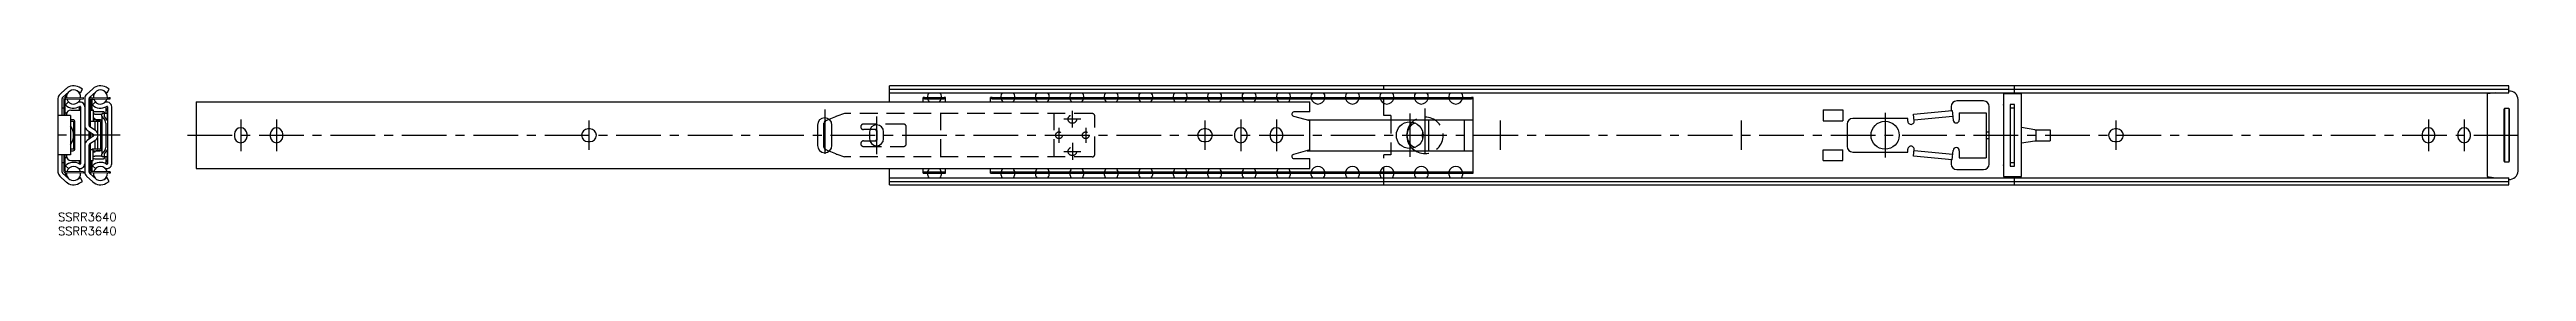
# Model space of a CAD drawing. Extents: x -3 to 878, y -8 to 45.
import ezdxf

# ---------------------------------------------------------------- set-up
doc = ezdxf.new("R2010")
doc.units = 0
doc.header["$LTSCALE"] = 0.5
doc.linetypes.add('CENTER', pattern=[50.8, 31.75, -6.35, 6.35, -6.35])
doc.linetypes.add('DASHED', pattern=[19.05, 12.7, -6.35])
for name, color, linetype in [('MSM_CENTER', 1, 'CENTER'), ('MSM_CONTINUOUS', 7, 'CONTINUOUS'), ('MSM_DASHED', 4, 'DASHED'), ('MSM_PART_NUMBER', 7, 'CONTINUOUS')]:
    doc.layers.add(name, color=color, linetype=linetype)
doc.styles.get("Standard").update_dxf_attribs({"font": 'txt.shx', "height": 3, "bigfont": 'bigfont.shx'})

# ---------------------------------------------------------------- blocks, each defined once
blk = doc.blocks.new('*U3')
at = {"layer": 'MSM_PART_NUMBER'}
blk.add_text('SSRR3640', height=3, dxfattribs=at).set_placement((0, -3))
blk = doc.blocks.new('*U4')
at = {"layer": 'MSM_PART_NUMBER'}
blk.add_text('SSRR3640', height=3, dxfattribs=at).set_placement((0, -8))

msp = doc.modelspace()

# ---------------------------------------------------------------- linework, layer by layer
at = {"layer": 'MSM_CENTER'}
for p, q in [((272.6, 36.88), (272.6, 18.43)), ((360.65, 30.4), (360.65, 36.4)), ((480.61, 35.4), (480.61, 19.9)), ((486.01, 37.15), (486.01, 18.15)), ((649.61, 35.65), (649.61, 19.65)), ((22.1, 27.65), (-3, 27.65)), ((46.1, 27.65), (877.65, 27.65)), ((65, 33.3), (65, 22)), ((77.7, 33.3), (77.7, 22)), ((188.8, 32.9), (188.8, 22.4)), ((291.06, 34.38), (291.06, 20.93)), ((355.9, 30.35), (355.9, 24.95)), ((363.65, 33.4), (357.65, 33.4)), ((365.4, 30.35), (365.4, 24.95)), ((407.8, 32.9), (407.8, 22.4)), ((420.5, 33.3), (420.5, 22)), ((433.2, 33.3), (433.2, 22)), ((487.3, 33.3), (487.3, 22)), ((500, 33.3), (500, 22)), ((512.7, 32.9), (512.7, 22.4)), ((598.4, 32.9), (598.4, 22.4)), ((731.7, 32.9), (731.7, 22.4)), ((842.8, 33.3), (842.8, 22)), ((855.5, 33.3), (855.5, 22)), ((357.65, 21.9), (363.65, 21.9)), ((360.65, 24.9), (360.65, 18.9))]:
    msp.add_line(p, q, dxfattribs=at)
at = {"layer": 'MSM_CONTINUOUS'}
for p, q in [((2.85, 44.25), (0.65, 42.24)), ((8.7, 44.1), (7.55, 44.76)), ((7.95, 42.8), (8.7, 44.1)), ((12.4, 44.25), (10.2, 42.24)), ((18.25, 44.1), (17.1, 44.76)), ((17.5, 42.8), (18.25, 44.1)), ((871.4, 45.3), (295.61, 45.3)), ((295.61, 39.56), (295.61, 45.3)), ((295.61, 44.1), (871.4, 44.1)), ((695.61, 42.4), (695.61, 45.3)), ((871.4, 42.8), (871.4, 45.3)), ((0, 40.77), (0, 14.53)), ((1.5, 34.65), (1.5, 40.77)), ((1.5, 37.4), (2.05, 37.4)), ((1.66, 41.14), (3.86, 43.15)), ((2.05, 40.34), (2.05, 34.65)), ((2.5, 41.9), (2.5, 40.99)), ((2.55, 34.65), (2.55, 40.34)), ((2.55, 35.65), (3.14, 35.65)), ((3.75, 39.56), (2.67, 38.52)), ((2.74, 41.04), (9.05, 41.15)), ((2.75, 40.54), (9.06, 40.65)), ((3.31, 42.4), (3.05, 42.4)), ((4.55, 36.65), (8.05, 36.65)), ((6.8, 43.46), (7.95, 42.8)), ((6.91, 43.4), (6.91, 43.4)), ((7.5, 43.06), (7.5, 42.86)), ((7.5, 39.74), (7.5, 39.45)), ((7.5, 37.81), (7.5, 36.65)), ((8.05, 37.79), (8.05, 17.51)), ((9.06, 40.65), (9.05, 41.15)), ((9.55, 40.77), (9.55, 14.53)), ((11.05, 31.16), (11.05, 40.77)), ((11.21, 41.14), (13.41, 43.15)), ((11.55, 41.44), (11.55, 41.01)), ((11.55, 30.55), (11.55, 40.34)), ((11.55, 36.7), (11.6, 36.7)), ((11.55, 36.6), (12.55, 36.6)), ((11.6, 40.34), (11.6, 36.6)), ((11.74, 41.04), (18.05, 41.15)), ((11.75, 40.54), (18.06, 40.65)), ((12.1, 36.6), (12.1, 40.34)), ((12.1, 36.7), (12.55, 36.7)), ((13.3, 39.56), (12.22, 38.52)), ((12.3, 40.54), (12.72, 40.55)), ((12.55, 36.7), (12.55, 32.7)), ((12.86, 42.4), (12.6, 42.4)), ((16.14, 36), (13.05, 36)), ((15.59, 34.42), (15.67, 35.4)), ((17.6, 35.4), (15.67, 35.4)), ((16.35, 43.46), (17.5, 42.8)), ((16.48, 35.4), (16.39, 34.32)), ((16.55, 35.4), (16.55, 35.94)), ((17.05, 39.74), (17.05, 39.45)), ((17.05, 37.81), (17.05, 35.4)), ((17.46, 35.4), (17.46, 32.98)), ((17.51, 40.63), (18.61, 40.65)), ((17.55, 36.4), (17.55, 35.4)), ((17.6, 37.79), (17.6, 17.51)), ((18.06, 40.65), (18.05, 41.15)), ((18.05, 41.14), (18.6, 41.15)), ((18.61, 40.65), (18.6, 41.15)), ((19.1, 17.51), (19.1, 37.79)), ((49.1, 39.56), (49.1, 15.74)), ((49.1, 39.56), (309.81, 39.56)), ((445.1, 39.49), (49.1, 39.49)), ((295.61, 42.8), (871.4, 42.8)), ((307.61, 39.56), (307.61, 41.13)), ((308.11, 41.15), (315.11, 41.15)), ((308.11, 40.65), (315.11, 40.65)), ((313.41, 39.56), (335.93, 39.56)), ((315.61, 39.56), (315.61, 41.13)), ((331.61, 39.56), (331.61, 41.13)), ((332.11, 41.15), (502.61, 41.15)), ((332.11, 40.65), (502.61, 40.65)), ((339.53, 39.56), (348.18, 39.56)), ((351.78, 39.56), (360.43, 39.56)), ((364.03, 39.56), (372.68, 39.56)), ((376.28, 39.56), (384.93, 39.56)), ((388.53, 39.56), (397.18, 39.56)), ((400.78, 39.56), (409.43, 39.56)), ((413.03, 39.56), (421.68, 39.56)), ((425.28, 39.56), (433.93, 39.56)), ((437.53, 39.56), (445.1, 39.56)), ((445.1, 35.95), (439.45, 35.95)), ((445.1, 35.95), (445.1, 39.56)), ((503.11, 14.17), (503.11, 41.13)), ((627.61, 36.7), (634.61, 36.7)), ((627.61, 36.7), (627.61, 32.8)), ((634.61, 36.7), (634.61, 32.8)), ((659.71, 35.15), (673.47, 36.47)), ((673.11, 37.9), (673.11, 36.44)), ((673.47, 36.47), (673.8, 33.04)), ((684.61, 39.9), (675.11, 39.9)), ((676.01, 35.65), (685.61, 35.65)), ((676.01, 35.65), (676.01, 33.15)), ((685.61, 35.65), (685.61, 19.65)), ((686.61, 17.4), (686.61, 37.9)), ((698.06, 42.4), (691.66, 42.4)), ((691.66, 42.4), (691.66, 12.9)), ((695.61, 38.65), (694.11, 38.65)), ((694.11, 38.65), (694.11, 16.65)), ((694.11, 37.4), (695.61, 37.4)), ((695.61, 16.65), (695.61, 38.65)), ((698.06, 12.9), (698.06, 42.4)), ((866.78, 42.8), (863.65, 42.4)), ((863.65, 42.4), (863.65, 12.9)), ((869.65, 36.9), (869.65, 18.4)), ((869.9, 36.9), (869.65, 36.9)), ((869.9, 37.27), (869.9, 18.03)), ((869.9, 37.27), (871.4, 37.27)), ((871.4, 37.27), (871.4, 18.03)), ((871.65, 36.9), (871.4, 36.9)), ((871.65, 18.4), (871.65, 36.9)), ((874.65, 14.9), (874.65, 40.4)), ((4.5, 34.65), (0, 34.65)), ((3.05, 35.15), (3.05, 34.65)), ((4.5, 34.65), (4.5, 20.65)), ((5.35, 33.15), (4.5, 33.15)), ((4.5, 32.65), (5.35, 32.65)), ((5.55, 32.45), (5.55, 22.85)), ((6.05, 22.85), (6.05, 32.45)), ((10.4, 29.52), (12.57, 28)), ((12.57, 27.3), (10.4, 25.78)), ((11.05, 26.23), (11.05, 29.07)), ((13.43, 29.23), (11.26, 30.75)), ((11.55, 32.7), (12.55, 32.7)), ((11.55, 26.59), (11.55, 28.71)), ((12.3, 32.65), (14.89, 32.65)), ((13.05, 33.65), (12.55, 33.65)), ((14.89, 33.15), (12.55, 33.15)), ((13.05, 35.15), (15.55, 35.15)), ((13.05, 33.65), (13.05, 33.15)), ((13.05, 32.65), (13.05, 29.49)), ((13.55, 33.15), (15.55, 33.15)), ((14.05, 32.55), (14.05, 28.5)), ((14.05, 26.8), (14.05, 22.75)), ((15.09, 32.45), (15.09, 22.85)), ((15.59, 34.41), (15.59, 34.42)), ((15.59, 34.41), (15.59, 20.89)), ((15.63, 34.29), (16.77, 32.89)), ((16.4, 34.29), (17.53, 32.89)), ((16.97, 31.96), (16.97, 23.34)), ((62.75, 28.05), (62.75, 27.25)), ((67.25, 27.25), (67.25, 28.05)), ((75.45, 28.05), (75.45, 27.25)), ((79.95, 27.25), (79.95, 28.05)), ((189.2, 29.9), (188.4, 29.9)), ((270.02, 31.3), (270.02, 24)), ((272.35, 23.34), (272.35, 31.96)), ((272.61, 31.96), (272.61, 23.34)), ((272.97, 32.89), (274.15, 33.36)), ((274.23, 33.29), (273.23, 32.89)), ((275.17, 24), (275.17, 31.3)), ((288.56, 28.88), (288.56, 26.43)), ((290.8, 29.65), (288.68, 29.65)), ((291.06, 29.15), (291.06, 26.15)), ((291.28, 26.15), (291.28, 29.15)), ((293.56, 26.43), (293.56, 28.88)), ((408.2, 29.9), (407.4, 29.9)), ((418.25, 28.05), (418.25, 27.25)), ((422.75, 27.25), (422.75, 28.05)), ((430.95, 28.05), (430.95, 27.25)), ((435.45, 27.25), (435.45, 28.05)), ((439.25, 34.48), (445.1, 32.9)), ((444.17, 33.15), (503.11, 33.15)), ((445.1, 22.4), (445.1, 32.9)), ((485.05, 28.05), (485.05, 27.25)), ((627.61, 32.8), (634.61, 32.8)), ((636.11, 31.65), (636.11, 23.65)), ((657.71, 33.65), (638.11, 33.65)), ((657.71, 32.66), (657.71, 33.65)), ((659.95, 32.66), (659.71, 35.15)), ((659.9, 33.16), (673.66, 34.48)), ((685.61, 28.85), (686.61, 28.85)), ((685.61, 26.45), (686.61, 26.45)), ((702.9, 29.6), (698.06, 30.4)), ((702.9, 29.6), (708.25, 29.6)), ((703.25, 29.6), (703.25, 25.7)), ((708.25, 29.6), (708.25, 25.7)), ((732.1, 29.9), (731.3, 29.9)), ((840.55, 28.05), (840.55, 27.25)), ((845.05, 27.25), (845.05, 28.05)), ((853.25, 28.05), (853.25, 27.25)), ((857.75, 27.25), (857.75, 28.05)), ((4.5, 20.65), (0, 20.65)), ((1.5, 14.53), (1.5, 20.65)), ((1.5, 17.9), (2.05, 17.9)), ((2.05, 20.65), (2.05, 14.96)), ((2.55, 14.96), (2.55, 20.65)), ((3.14, 19.65), (2.55, 19.65)), ((3.05, 20.65), (3.05, 20.15)), ((5.35, 22.65), (4.5, 22.65)), ((4.5, 22.15), (5.35, 22.15)), ((4.55, 18.65), (8.05, 18.65)), ((7.5, 18.65), (7.5, 17.49)), ((11.05, 14.53), (11.05, 24.14)), ((11.26, 24.55), (13.43, 26.07)), ((11.55, 14.96), (11.55, 24.75)), ((11.55, 22.6), (12.55, 22.6)), ((11.55, 18.7), (12.55, 18.7)), ((11.55, 18.6), (11.6, 18.6)), ((11.6, 18.7), (11.6, 14.96)), ((12.1, 14.96), (12.1, 18.7)), ((12.1, 18.6), (12.55, 18.6)), ((14.89, 22.65), (12.3, 22.65)), ((12.55, 18.6), (12.55, 22.6)), ((12.55, 22.15), (14.89, 22.15)), ((13.05, 21.65), (12.55, 21.65)), ((13.05, 25.81), (13.05, 22.65)), ((13.05, 22.15), (13.05, 21.65)), ((15.55, 20.15), (13.05, 20.15)), ((13.05, 19.3), (16.14, 19.3)), ((15.55, 22.15), (13.55, 22.15)), ((15.59, 20.88), (15.59, 20.89)), ((15.67, 19.9), (15.59, 20.88)), ((16.77, 22.41), (15.63, 21.01)), ((17.6, 19.9), (15.67, 19.9)), ((16.39, 20.98), (16.48, 19.9)), ((17.53, 22.41), (16.4, 21.01)), ((16.55, 19.36), (16.55, 19.9)), ((17.05, 19.9), (17.05, 17.49)), ((17.46, 22.32), (17.46, 19.9)), ((17.55, 19.9), (17.55, 18.9)), ((188.4, 25.4), (189.2, 25.4)), ((274.15, 21.94), (272.97, 22.41)), ((273.23, 22.41), (274.23, 22.01)), ((288.68, 25.65), (290.8, 25.65)), ((407.4, 25.4), (408.2, 25.4)), ((445.1, 22.4), (439.25, 20.82)), ((439.45, 19.35), (445.1, 19.35)), ((444.17, 22.15), (503.11, 22.15)), ((445.1, 15.74), (445.1, 19.35)), ((627.61, 18.6), (627.61, 22.5)), ((627.61, 22.5), (634.61, 22.5)), ((627.61, 18.6), (634.61, 18.6)), ((634.61, 18.6), (634.61, 22.5)), ((638.11, 21.65), (657.71, 21.65)), ((657.71, 21.65), (657.71, 22.64)), ((659.71, 20.15), (659.95, 22.64)), ((673.47, 18.83), (659.71, 20.15)), ((673.66, 20.82), (659.9, 22.14)), ((673.11, 18.86), (673.11, 17.4)), ((673.47, 18.83), (673.8, 22.26)), ((676.01, 22.15), (676.01, 19.65)), ((676.01, 19.65), (685.61, 19.65)), ((694.11, 17.9), (695.61, 17.9)), ((698.06, 24.9), (702.9, 25.7)), ((702.9, 25.7), (708.25, 25.7)), ((731.3, 25.4), (732.1, 25.4)), ((869.65, 18.4), (869.9, 18.4)), ((871.4, 18.03), (869.9, 18.03)), ((871.4, 18.4), (871.65, 18.4)), ((0.65, 13.06), (2.85, 11.05)), ((3.86, 12.15), (1.66, 14.16)), ((2.5, 14.31), (2.5, 13.4)), ((2.67, 16.78), (3.75, 15.74)), ((9.05, 14.15), (2.74, 14.26)), ((9.06, 14.65), (2.75, 14.76)), ((3.31, 12.9), (3.05, 12.9)), ((7.95, 12.5), (6.8, 11.84)), ((6.91, 11.9), (6.91, 11.9)), ((7.5, 15.85), (7.5, 15.56)), ((7.5, 12.44), (7.5, 12.24)), ((7.55, 10.54), (8.7, 11.2)), ((8.7, 11.2), (7.95, 12.5)), ((9.06, 14.65), (9.05, 14.15)), ((10.2, 13.06), (12.4, 11.05)), ((13.41, 12.15), (11.21, 14.16)), ((11.55, 14.29), (11.55, 13.86)), ((18.05, 14.15), (11.74, 14.26)), ((18.06, 14.65), (11.75, 14.76)), ((12.22, 16.78), (13.3, 15.74)), ((12.72, 14.75), (12.3, 14.76)), ((12.86, 12.9), (12.6, 12.9)), ((17.5, 12.5), (16.35, 11.84)), ((17.05, 15.85), (17.05, 15.56)), ((17.1, 10.54), (18.25, 11.2)), ((18.25, 11.2), (17.5, 12.5)), ((18.61, 14.65), (17.51, 14.67)), ((18.06, 14.65), (18.05, 14.15)), ((18.6, 14.15), (18.05, 14.16)), ((18.61, 14.65), (18.6, 14.15)), ((49.1, 15.81), (445.1, 15.81)), ((49.1, 15.74), (309.81, 15.74)), ((295.61, 10), (295.61, 15.74)), ((295.61, 12.5), (871.4, 12.5)), ((295.61, 11.2), (871.4, 11.2)), ((295.61, 10), (871.4, 10)), ((307.61, 14.17), (307.61, 15.74)), ((308.11, 14.65), (315.11, 14.65)), ((308.11, 14.15), (315.11, 14.15)), ((313.41, 15.74), (335.93, 15.74)), ((315.61, 14.17), (315.61, 15.74)), ((331.61, 14.17), (331.61, 15.74)), ((332.11, 14.65), (502.61, 14.65)), ((332.11, 14.15), (502.61, 14.15)), ((339.53, 15.74), (348.18, 15.74)), ((351.78, 15.74), (360.43, 15.74)), ((364.03, 15.74), (372.68, 15.74)), ((376.28, 15.74), (384.93, 15.74)), ((388.53, 15.74), (397.18, 15.74)), ((400.78, 15.74), (409.43, 15.74)), ((413.03, 15.74), (421.68, 15.74)), ((425.28, 15.74), (433.93, 15.74)), ((437.53, 15.74), (445.1, 15.74)), ((675.11, 15.4), (684.61, 15.4)), ((691.66, 12.9), (698.06, 12.9)), ((694.11, 16.65), (695.61, 16.65)), ((695.61, 10), (695.61, 12.9)), ((863.65, 12.9), (866.78, 12.5)), ((871.4, 10), (871.4, 12.5))]:
    msp.add_line(p, q, dxfattribs=at)
for centre, radius in [((480.61, 27.65), 4.75), ((649.61, 27.65), 5)]:
    msp.add_circle(centre, radius, dxfattribs=at)
for centre, radius, start, end in [((5.55, 41.3), 4, 59.99444, 132.38758), ((15.1, 41.3), 4, 59.99444, 132.38758), ((2, 40.77), 2, 132.38758, 180), ((2, 40.77), 0.5, 132.38758, 180), ((2.75, 40.34), 0.7, 91, 180), ((2.75, 40.34), 0.2, 91, 180), ((5.55, 41.3), 4, 223.95, 303.20382), ((5.55, 41.3), 2.5, 356.15708, 185.84292), ((4.55, 35.15), 1.5, 90, 180), ((5.55, 41.3), 2.5, 197.52444, 344.47556), ((7.85, 37.79), 1.7, 0, 123.20382), ((7, 36.4), 1, 14.47751, 60), ((7.85, 37.79), 0.2, 0, 123.20382), ((11.55, 40.77), 2, 132.38758, 180), ((11.55, 40.77), 0.5, 132.38758, 180), ((11.75, 40.34), 0.7, 91, 180), ((11.75, 40.34), 0.2, 91, 180), ((12.3, 40.34), 0.7, 167.76124, 180), ((12.3, 40.34), 0.2, 91, 180), ((15.1, 41.3), 4, 223.95, 303.20382), ((13.05, 34), 2, 89.99968, 104.4507), ((15.1, 41.3), 2.5, 356.37782, 185.62218), ((15.1, 41.3), 2.5, 197.2951, 344.7049), ((16.05, 34), 2, 75.5493, 87.52834), ((17.4, 37.79), 1.7, 0, 123.20382), ((16.55, 36.4), 1, 0, 60), ((17.4, 37.79), 0.2, 0, 123.20382), ((308.36, 26.81), 14.34, 90.99867, 92.99829), ((308.36, 26.31), 14.34, 90.99864, 92.99838), ((311.61, 41.3), 2.5, 143.10045, 183.43981), ((311.61, 41.3), 2.5, 195.06825, 226.52733), ((311.61, 41.3), 2.5, 313.47267, 344.93175), ((311.61, 41.3), 2.5, 356.56019, 36.89955), ((314.86, 26.81), 14.34, 87.00171, 89.00133), ((314.86, 26.31), 14.34, 87.00162, 89.00136), ((332.36, 26.81), 14.34, 90.99867, 92.99829), ((332.36, 26.31), 14.34, 90.99864, 92.99838), ((337.73, 41.3), 2.5, 143.10045, 183.43981), ((337.73, 41.3), 2.5, 195.06825, 226.52733), ((337.73, 41.3), 2.5, 313.47267, 344.93175), ((337.73, 41.3), 2.5, 356.56019, 36.89955), ((349.98, 41.3), 2.5, 143.10045, 183.43981), ((349.98, 41.3), 2.5, 195.06825, 226.52733), ((349.98, 41.3), 2.5, 313.47267, 344.93175), ((349.98, 41.3), 2.5, 356.56019, 36.89955), ((362.23, 41.3), 2.5, 143.10045, 183.43981), ((362.23, 41.3), 2.5, 195.06825, 226.52733), ((362.23, 41.3), 2.5, 313.47267, 344.93175), ((362.23, 41.3), 2.5, 356.56019, 36.89955), ((374.48, 41.3), 2.5, 143.10045, 183.43981), ((374.48, 41.3), 2.5, 195.06825, 226.52733), ((374.48, 41.3), 2.5, 313.47267, 344.93175), ((374.48, 41.3), 2.5, 356.56019, 36.89955), ((386.73, 41.3), 2.5, 143.10045, 183.43981), ((386.73, 41.3), 2.5, 195.06825, 226.52733), ((386.73, 41.3), 2.5, 313.47267, 344.93175), ((386.73, 41.3), 2.5, 356.56019, 36.89955), ((398.98, 41.3), 2.5, 143.10045, 183.43981), ((398.98, 41.3), 2.5, 195.06825, 226.52733), ((398.98, 41.3), 2.5, 313.47267, 344.93175), ((398.98, 41.3), 2.5, 356.56019, 36.89955), ((411.23, 41.3), 2.5, 143.10045, 183.43981), ((411.23, 41.3), 2.5, 195.06825, 226.52733), ((411.23, 41.3), 2.5, 313.47267, 344.93175), ((411.23, 41.3), 2.5, 356.56019, 36.89955), ((423.48, 41.3), 2.5, 143.10045, 183.43981), ((423.48, 41.3), 2.5, 195.06825, 226.52733), ((423.48, 41.3), 2.5, 313.47267, 344.93175), ((423.48, 41.3), 2.5, 356.56019, 36.89955), ((435.73, 41.3), 2.5, 143.10045, 183.43981), ((435.73, 41.3), 2.5, 195.06825, 226.52733), ((435.73, 41.3), 2.5, 313.47267, 344.93175), ((435.73, 41.3), 2.5, 356.56019, 36.89955), ((439.45, 35.2), 0.75, 90, 254.91196), ((447.98, 41.3), 2.5, 143.10045, 183.43981), ((447.98, 41.3), 2.5, 195.06825, 344.93175), ((447.98, 41.3), 2.5, 356.56019, 36.89955), ((460.23, 41.3), 2.5, 143.10045, 183.43981), ((460.23, 41.3), 2.5, 195.06825, 344.93175), ((460.23, 41.3), 2.5, 356.56019, 36.89955), ((472.48, 41.3), 2.5, 143.10045, 183.43981), ((472.48, 41.3), 2.5, 195.06825, 344.93175), ((472.48, 41.3), 2.5, 356.56019, 36.89955), ((484.73, 41.3), 2.5, 143.10045, 183.43981), ((484.73, 41.3), 2.5, 195.06825, 344.93175), ((484.73, 41.3), 2.5, 356.56019, 36.89955), ((496.98, 41.3), 2.5, 143.10045, 183.43981), ((496.98, 41.3), 2.5, 195.06825, 344.93175), ((496.98, 41.3), 2.5, 356.56019, 36.89955), ((502.36, 26.81), 14.34, 87.00171, 89.00133), ((502.36, 26.31), 14.34, 87.00162, 89.00136), ((675.11, 37.9), 2, 90, 180), ((684.61, 37.9), 2, 0, 90), ((692.61, 38.4), 1, 161.80513, 198.19487), ((871.65, 40.4), 3, 0, 94.78019), ((-0.45, 27.65), 6, 325.58849, 34.41151), ((5.35, 32.45), 0.7, 0, 90), ((5.35, 32.45), 0.2, 0, 90), ((11.55, 31.16), 2, 180, 234.88799), ((11.55, 31.16), 0.5, 180, 234.88799), ((12.3, 33.35), 0.7, 248.21321, 270), ((13.05, 33.15), 2, 89.99968, 104.4507), ((12.32, 27.65), 0.426, 305.11201, 54.88799), ((12.32, 27.65), 1.93, 305.11201, 54.88799), ((13.55, 32.65), 0.501, 89.99996, 97.05133), ((13.95, 32.55), 0.1, 0, 90), ((14.89, 32.45), 0.7, 0, 90), ((14.89, 32.45), 0.2, 0, 90), ((15.55, 51.34), 16.19, 269.9997, 270.34377), ((15.55, 49.4), 16.24, 269.99998, 270.12941), ((15.77, 34.41), 0.181, 182.54987, 222.66591), ((16.42, 34.32), 0.0352, 178.49597, 222.9813), ((14.82, 31.99), 2.15, 359.04463, 24.8157), ((17.13, 32.58), 0.51, 22.77426, 37.65763), ((65, 28.05), 2.25, 0, 180), ((65, 27.25), 2.25, 180, 0), ((77.7, 28.05), 2.25, 0, 180), ((77.7, 27.25), 2.25, 180, 0), ((188.4, 27.65), 2.25, 90, 270), ((189.2, 27.65), 2.25, 270, 90), ((272.6, 31.3), 2.57, 0, 180), ((273.36, 31.97), 1, 112.52743, 180.6224), ((273.61, 31.97), 1, 112.52743, 180.6224), ((291.06, 28.88), 2.5, 0, 180), ((291.06, 26.43), 2.5, 180, 0), ((290.57, 29.16), 0.49, 358.86181, 88.77168), ((290.77, 29.14), 0.516, 1.61428, 86.01922), ((407.4, 27.65), 2.25, 90, 270), ((408.2, 27.65), 2.25, 270, 90), ((420.5, 28.05), 2.25, 0, 180), ((420.5, 27.25), 2.25, 180, 0), ((433.2, 28.05), 2.25, 0, 180), ((433.2, 27.25), 2.25, 180, 0), ((486.01, 27.65), 6.5, 134.09366, 225.90634), ((484.35, 27.65), 4.75, 113.19148, 246.80852), ((487.3, 28.05), 2.25, 158.84556, 180), ((487.3, 27.25), 2.25, 180, 201.15444), ((638.11, 31.65), 2, 90, 180), ((658.83, 32.66), 1.12, 179.99639, 0.01348), ((674.9, 33.15), 1.11, 185.5, 0), ((731.3, 27.65), 2.25, 90, 270), ((732.1, 27.65), 2.25, 270, 90), ((842.8, 28.05), 2.25, 0, 180), ((842.8, 27.25), 2.25, 180, 0), ((855.5, 28.05), 2.25, 0, 180), ((855.5, 27.25), 2.25, 180, 0), ((5.55, 14), 4, 56.79618, 136.05), ((4.55, 20.15), 1.5, 180, 270), ((5.35, 22.85), 0.7, 270, 360), ((5.35, 22.85), 0.2, 270, 0), ((7, 18.9), 1, 300, 345.52249), ((11.55, 24.14), 2, 125.11201, 180), ((11.55, 24.14), 0.5, 125.11201, 180), ((12.3, 21.95), 0.7, 90, 111.78679), ((15.1, 14), 4, 56.79618, 136.05), ((13.05, 22.15), 2, 255.5493, 270.00032), ((13.05, 21.3), 2, 255.5493, 270.00032), ((13.55, 22.65), 0.501, 262.94867, 270.00004), ((13.95, 22.75), 0.1, 270, 360), ((14.89, 22.85), 0.7, 270, 0), ((14.89, 22.85), 0.2, 270, 360), ((15.55, 5.9), 16.24, 89.87059, 90.00002), ((15.55, 3.96), 16.19, 89.65623, 90.0003), ((15.77, 20.88), 0.188, 138.13672, 176.6475), ((16.05, 21.3), 2, 272.47166, 284.4507), ((16.42, 20.98), 0.0355, 137.24341, 181.27933), ((14.82, 23.31), 2.15, 335.1843, 0.95537), ((16.55, 18.9), 1, 300, 0), ((17.13, 22.72), 0.51, 322.34237, 337.22574), ((272.6, 24), 2.58, 180, 0), ((273.36, 23.33), 1, 179.3776, 247.47257), ((273.61, 23.33), 1, 179.3776, 247.47257), ((290.57, 26.14), 0.49, 271.22832, 1.13819), ((290.77, 26.16), 0.516, 273.98078, 358.38572), ((439.45, 20.1), 0.75, 105.08804, 270), ((638.11, 23.65), 2, 180, 270), ((658.83, 22.64), 1.12, 359.98652, 180.00361), ((674.9, 22.15), 1.11, 0, 174.5), ((2, 14.53), 2, 180, 227.61242), ((2, 14.53), 0.5, 180, 227.61242), ((2.75, 14.96), 0.7, 180, 269), ((2.75, 14.96), 0.2, 180, 269), ((5.55, 14), 4, 227.61242, 300.00556), ((5.55, 14), 2.5, 174.15708, 3.84292), ((5.55, 14), 2.5, 15.52444, 162.47556), ((7.85, 17.51), 1.7, 236.79618, 0), ((7.85, 17.51), 0.2, 236.79618, 0), ((11.55, 14.53), 2, 180, 227.61242), ((11.75, 14.96), 0.7, 180, 269), ((11.55, 14.53), 0.5, 180, 227.61242), ((11.75, 14.96), 0.2, 180, 269), ((12.3, 14.96), 0.7, 180, 192.23876), ((12.3, 14.96), 0.2, 180, 269), ((15.1, 14), 4, 227.61242, 300.00556), ((15.1, 14), 2.5, 174.37782, 3.62218), ((15.1, 14), 2.5, 15.2951, 162.7049), ((17.4, 17.51), 1.7, 236.79618, 0), ((17.4, 17.51), 0.2, 236.79618, 0), ((308.36, 28.99), 14.34, 267.00162, 269.00136), ((308.36, 28.49), 14.34, 267.00171, 269.00133), ((311.61, 14), 2.5, 176.56019, 216.89955), ((311.61, 14), 2.5, 133.47267, 164.93175), ((311.61, 14), 2.5, 15.06825, 46.52733), ((311.61, 14), 2.5, 323.10045, 3.43981), ((314.86, 28.99), 14.34, 270.99864, 272.99838), ((314.86, 28.49), 14.34, 270.99867, 272.99829), ((332.36, 28.99), 14.34, 267.00162, 269.00136), ((332.36, 28.49), 14.34, 267.00171, 269.00133), ((337.73, 14), 2.5, 176.56019, 216.89955), ((337.73, 14), 2.5, 133.47267, 164.93175), ((337.73, 14), 2.5, 15.06825, 46.52733), ((337.73, 14), 2.5, 323.10045, 3.43981), ((349.98, 14), 2.5, 176.56019, 216.89955), ((349.98, 14), 2.5, 133.47267, 164.93175), ((349.98, 14), 2.5, 15.06825, 46.52733), ((349.98, 14), 2.5, 323.10045, 3.43981), ((362.23, 14), 2.5, 176.56019, 216.89955), ((362.23, 14), 2.5, 133.47267, 164.93175), ((362.23, 14), 2.5, 15.06825, 46.52733), ((362.23, 14), 2.5, 323.10045, 3.43981), ((374.48, 14), 2.5, 176.56019, 216.89955), ((374.48, 14), 2.5, 133.47267, 164.93175), ((374.48, 14), 2.5, 15.06825, 46.52733), ((374.48, 14), 2.5, 323.10045, 3.43981), ((386.73, 14), 2.5, 176.56019, 216.89955), ((386.73, 14), 2.5, 133.47267, 164.93175), ((386.73, 14), 2.5, 15.06825, 46.52733), ((386.73, 14), 2.5, 323.10045, 3.43981), ((398.98, 14), 2.5, 176.56019, 216.89955), ((398.98, 14), 2.5, 133.47267, 164.93175), ((398.98, 14), 2.5, 15.06825, 46.52733), ((398.98, 14), 2.5, 323.10045, 3.43981), ((411.23, 14), 2.5, 176.56019, 216.89955), ((411.23, 14), 2.5, 133.47267, 164.93175), ((411.23, 14), 2.5, 15.06825, 46.52733), ((411.23, 14), 2.5, 323.10045, 3.43981), ((423.48, 14), 2.5, 176.56019, 216.89955), ((423.48, 14), 2.5, 133.47267, 164.93175), ((423.48, 14), 2.5, 15.06825, 46.52733), ((423.48, 14), 2.5, 323.10045, 3.43981), ((435.73, 14), 2.5, 176.56019, 216.89955), ((435.73, 14), 2.5, 133.47267, 164.93175), ((435.73, 14), 2.5, 15.06825, 46.52733), ((435.73, 14), 2.5, 323.10045, 3.43981), ((447.98, 14), 2.5, 176.56019, 216.89955), ((447.98, 14), 2.5, 15.06825, 164.93175), ((447.98, 14), 2.5, 323.10045, 3.43981), ((460.23, 14), 2.5, 176.56019, 216.89955), ((460.23, 14), 2.5, 15.06825, 164.93175), ((460.23, 14), 2.5, 323.10045, 3.43981), ((472.48, 14), 2.5, 176.56019, 216.89955), ((472.48, 14), 2.5, 15.06825, 164.93175), ((472.48, 14), 2.5, 323.10045, 3.43981), ((484.73, 14), 2.5, 176.56019, 216.89955), ((484.73, 14), 2.5, 15.06825, 164.93175), ((484.73, 14), 2.5, 323.10045, 3.43981), ((496.98, 14), 2.5, 176.56019, 216.89955), ((496.98, 14), 2.5, 15.06825, 164.93175), ((496.98, 14), 2.5, 323.10045, 3.43981), ((502.36, 28.99), 14.34, 270.99864, 272.99838), ((502.36, 28.49), 14.34, 270.99867, 272.99829), ((675.11, 17.4), 2, 180, 270), ((684.61, 17.4), 2, 270, 360), ((692.61, 16.9), 1, 161.80513, 198.19487), ((871.65, 14.9), 3, 265.21981, 0)]:
    msp.add_arc(centre, radius, start, end, dxfattribs=at)
at = {"layer": 'MSM_DASHED'}
for p, q in [((471.4, 34.65), (471.4, 45.3)), ((279.64, 35.4), (276.86, 34.42)), ((367.65, 35.4), (279.64, 35.4)), ((313.85, 19.9), (313.85, 35.4)), ((354.15, 19.9), (354.15, 35.4)), ((274.15, 33.36), (276.52, 34.29)), ((288.68, 29.65), (286.39, 29.65)), ((300.61, 31.65), (286.4, 31.65)), ((301.61, 24.65), (301.61, 30.65)), ((368.65, 20.9), (368.65, 34.4)), ((473.9, 34.65), (471.4, 34.65)), ((473.9, 34.65), (473.9, 20.65)), ((276.52, 21.01), (274.15, 21.94)), ((276.86, 20.88), (279.64, 19.9)), ((367.65, 19.9), (279.64, 19.9)), ((286.39, 25.65), (288.68, 25.65)), ((286.4, 23.65), (300.61, 23.65)), ((471.4, 10), (471.4, 20.65)), ((473.9, 20.65), (471.4, 20.65))]:
    msp.add_line(p, q, dxfattribs=at)
for centre, radius in [((355.9, 27.65), 1.2), ((360.65, 33.4), 1.5), ((365.4, 27.65), 1.2), ((360.65, 21.9), 1.5)]:
    msp.add_circle(centre, radius, dxfattribs=at)
for centre, radius, start, end in [((367.65, 34.4), 1, 360, 90), ((280.27, 24.76), 10.25, 109.47459, 111.4673), ((286.4, 30.65), 1, 90, 270), ((300.61, 30.65), 1, 0.01701, 89.95893), ((486.01, 27.65), 6.5, 225.90634, 134.09366), ((280.28, 30.55), 10.26, 248.53376, 250.52435), ((286.4, 24.65), 1, 90, 270), ((300.61, 24.65), 1, 270.04107, 359.98299), ((367.65, 20.9), 1, 270, 0)]:
    msp.add_arc(centre, radius, start, end, dxfattribs=at)

# ---------------------------------------------------------------- block references
at = {"layer": 'MSM_CONTINUOUS'}
for name in ['*U3', '*U4']:
    msp.add_blockref(name, (0, 0), dxfattribs=at)

doc.saveas('drawing.dxf')
